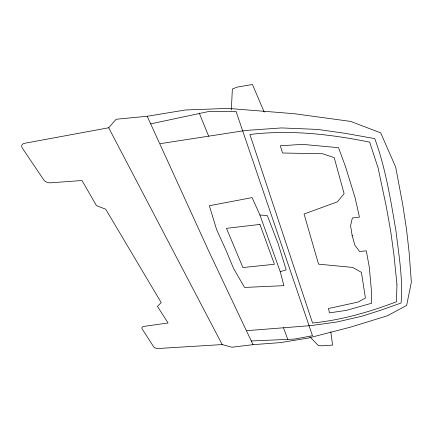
<?xml version="1.0" encoding="UTF-8"?>
<svg xmlns="http://www.w3.org/2000/svg" width="433" height="433" viewBox="0 0 433 433"><rect width="100%" height="100%" fill="white"/><g stroke="black" fill="none" stroke-linecap="round" stroke-linejoin="round"><path stroke-width="0.65" d="M231.357 109.987L232.353 89.025L237.419 87.044L252.471 84.511L264.206 112.125M108.672 127.762L116.185 119.248L147.198 116.261L185.524 109.977L227.985 108.402L294.088 113.69L350.654 121.408L380.683 132.866L395.692 167.095L402.755 204.712L406.555 229.614L409.153 252.769L411.35 282.137L406.641 305.4L387.405 315.792L350.329 327.196L308.393 338.038L280.416 342.611L253.018 344.668L231.844 347.223L222.194 344.565L158.64 348.478A4.086 2.024 6.9 0 1 153.612 346.736L142.094 328.831A4.238 2.165 7.5 0 1 144.297 326.336L168.074 322.98L157.433 306.369L161.217 302.618L105.706 209.215L96.456 205.621L82.005 180.518L50.58 182.818A5.597 3.464 16 0 1 43.76 179.901L22.3 148.037A5.921 3.762 18.4 0 1 24.605 143.291L108.672 127.762L222.194 344.565M280.243 271.691L286.159 269.851L278.181 243.801L267.302 215.574L259.903 214.968L252.109 197.61L209.339 205.745L216.597 229.566L225.734 249.597L233.566 268.465L244.58 287.436L283.896 285.666L280.243 271.691L259.903 214.968M150.673 123.881L208.333 111.59L236.034 111.357L312.48 335.727L294.353 339.099L251.27 340.977M160.34 143.642L245.576 130.468L281.596 127.93L317.757 129.424L344.836 133.277L374.772 138.598C385.673 168.329 390.626 199.689 395.935 230.784C398.777 254.756 403.107 278.836 401.072 303.04L380.293 310.353L361.934 316.214L337.042 321.952L311.235 325.578L246.87 330.671M309.958 336.923L318.461 345.621L322.325 345.815L332.587 345.069L330.79 331.792M253.018 344.668L208.912 251.459L147.198 116.261M199.245 113.067L208.668 136.173M283.501 327.776L287.842 339.591M352.11 235.352L354.844 245.089L359.558 251.503L366.302 250.837L369.284 267.139L371.411 290.478L371.698 303.224L346.303 310.38L329.567 312.859L328.393 308.534L357.88 302.115L365.43 298.028L361.398 272.352L352.635 267.415L318.553 264.162L304.053 214.01L337.383 201.859L344.121 193.665L334.195 157.628L322.596 153.742L282.576 153.011L280.313 145.775L302.694 144.378L338.536 147.691L345.594 166.889L355.152 197.951L359.433 217.106L352.348 217.978L350.573 225.728L352.229 235.893M396.958 284.476L396.476 301.758C369.419 312.031 341.442 320.144 312.556 323.002L249.895 134.495C289.975 129.613 330.319 134.17 369.685 142.148L378.096 167.961L386.339 206.812L390.718 231.363L393.868 254.22L396.958 284.476M259.941 224.424L226.475 228.332L242.935 267.556L274.435 264.26L259.941 224.424"/></g></svg>
